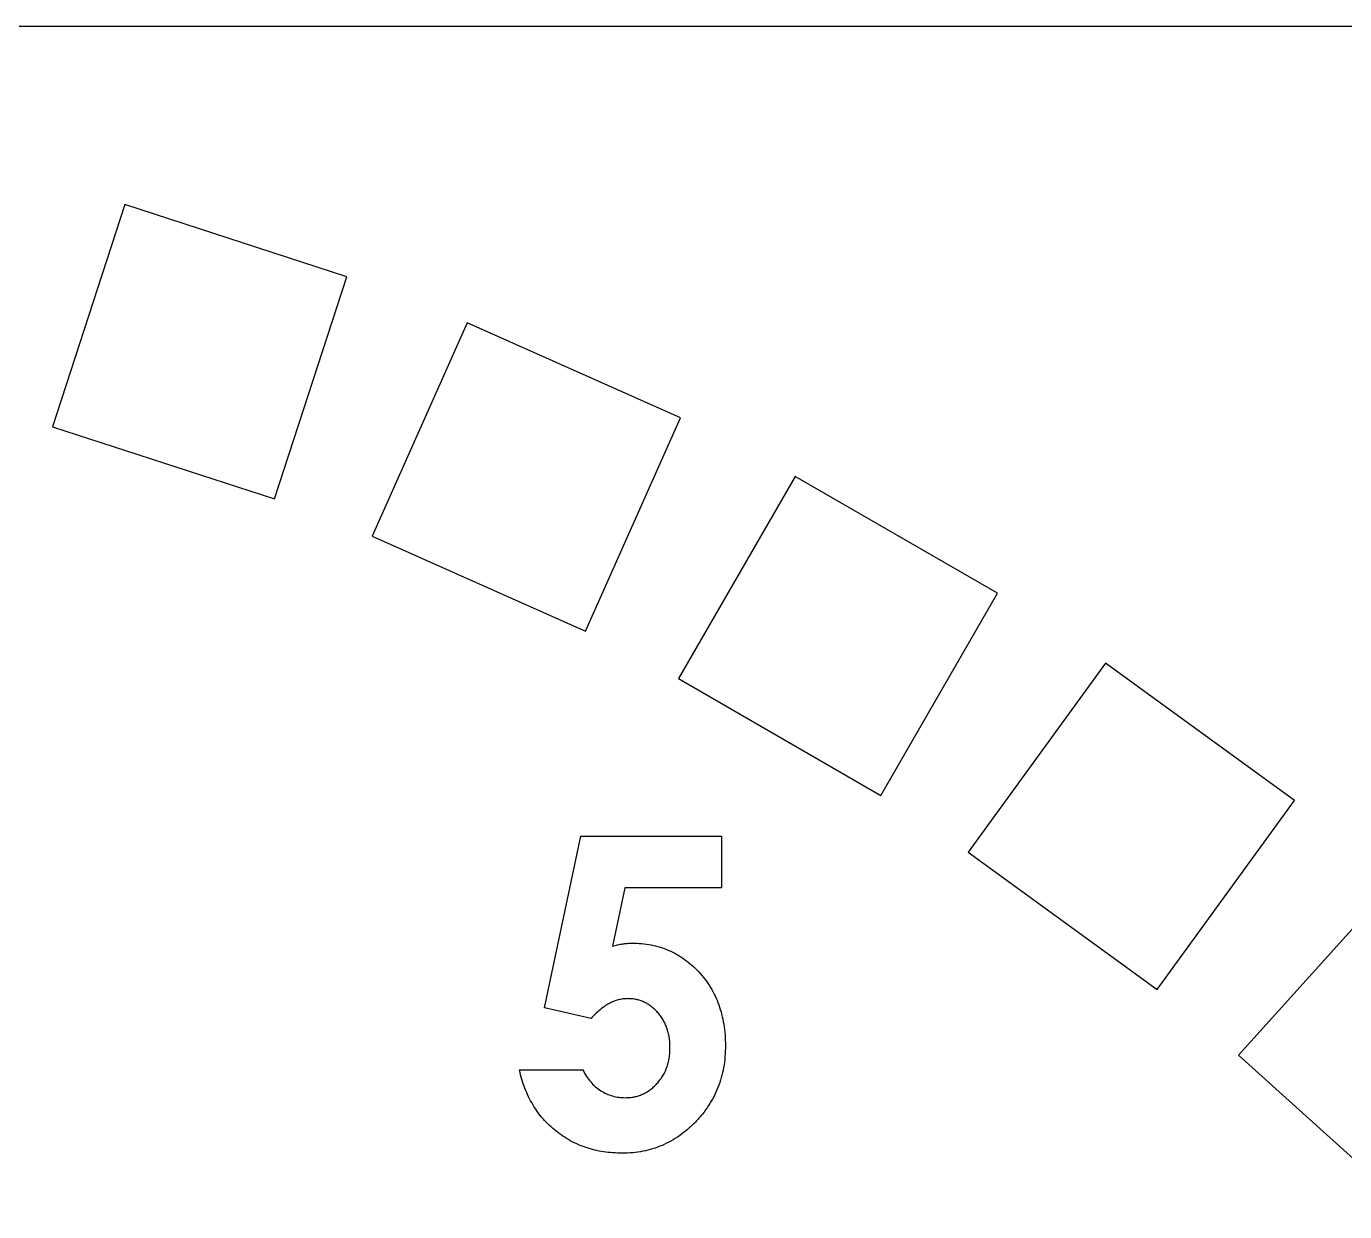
# Model space of a CAD drawing. Header units: millimetres. Extents: x 0 to 216, y -15 to 156.
# Drawn here: x 127.13 to 156.48, y 129.62 to 156 of the extents above; entities that cross this region are included whole.
import ezdxf

# ---------------------------------------------------------------- set-up
doc = ezdxf.new("R2010")
doc.units = ezdxf.units.MM

msp = doc.modelspace()

# ---------------------------------------------------------------- linework, layer by layer
at = {"color": 7, "linetype": 'Continuous', "lineweight": 25}
for p, q in [((216, 156), (0, 156)), ((129.322, 152.035), (127.715, 147.089)), ((134.267, 150.428), (129.322, 152.035)), ((132.66, 145.482), (134.267, 150.428)), ((136.944, 149.401), (134.828, 144.65)), ((141.694, 147.285), (136.944, 149.401)), ((127.715, 147.089), (132.66, 145.482)), ((139.579, 142.535), (141.694, 147.285)), ((144.248, 145.984), (141.648, 141.481)), ((148.752, 143.384), (144.248, 145.984)), ((134.828, 144.65), (139.579, 142.535)), ((146.152, 138.881), (148.752, 143.384)), ((151.156, 141.823), (148.1, 137.616)), ((155.363, 138.766), (151.156, 141.823)), ((141.648, 141.481), (146.152, 138.881)), ((152.306, 134.559), (155.363, 138.766)), ((138.665, 134.158), (139.474, 137.975)), ((139.474, 137.975), (142.606, 137.975)), ((142.606, 137.975), (142.606, 136.828)), ((148.1, 137.616), (152.306, 134.559)), ((140.452, 136.828), (140.184, 135.527)), ((142.606, 136.828), (140.452, 136.828)), ((157.591, 136.962), (154.111, 133.098)), ((139.704, 133.919), (138.665, 134.158)), ((154.111, 133.098), (157.976, 129.618)), ((138.108, 132.771), (139.52, 132.771))]:
    msp.add_line(p, q, dxfattribs=at)
for points, knots in [([(140.184, 135.527), (140.22, 135.538), (140.293, 135.558), (140.401, 135.578), (140.507, 135.591), (140.576, 135.593), (140.61, 135.594)], [0, 0, 0, 0, 0.2636542, 0.5199803, 0.7671028, 1, 1, 1, 1]), ([(140.61, 135.594), (140.683, 135.592), (140.827, 135.589), (141.038, 135.557), (141.24, 135.508), (141.432, 135.437), (141.615, 135.346), (141.788, 135.235), (141.952, 135.104), (142.103, 134.954), (142.243, 134.79), (142.364, 134.612), (142.467, 134.423), (142.549, 134.222), (142.614, 134.01), (142.661, 133.788), (142.689, 133.554), (142.693, 133.394), (142.695, 133.313)], [0, 0, 0, 0, 0.063401, 0.124976, 0.184492, 0.243474, 0.302264, 0.361384, 0.421482, 0.483455, 0.545936, 0.608143, 0.66982, 0.732332, 0.796092, 0.861643, 0.929435, 1, 1, 1, 1]), ([(140.516, 134.359), (140.481, 134.358), (140.411, 134.355), (140.306, 134.333), (140.203, 134.298), (140.101, 134.25), (140.001, 134.186), (139.899, 134.112), (139.8, 134.022), (139.737, 133.954), (139.704, 133.919)], [0, 0, 0, 0, 0.11036, 0.221186, 0.334364, 0.452977, 0.577234, 0.708804, 0.849355, 1, 1, 1, 1]), ([(141.46, 133.27), (141.459, 133.309), (141.458, 133.385), (141.445, 133.497), (141.423, 133.603), (141.393, 133.704), (141.354, 133.8), (141.307, 133.89), (141.251, 133.975), (141.185, 134.053), (141.116, 134.125), (141.041, 134.188), (140.962, 134.24), (140.881, 134.285), (140.794, 134.318), (140.705, 134.341), (140.612, 134.357), (140.548, 134.358), (140.516, 134.359)], [0, 0, 0, 0, 0.072891, 0.141883, 0.209282, 0.274623, 0.338439, 0.401305, 0.465006, 0.52832, 0.59074, 0.650981, 0.70969, 0.767212, 0.824188, 0.881767, 0.939955, 1, 1, 1, 1]), ([(142.695, 133.313), (142.692, 133.231), (142.688, 133.068), (142.658, 132.829), (142.605, 132.601), (142.532, 132.381), (142.436, 132.173), (142.321, 131.974), (142.184, 131.785), (142.027, 131.609), (141.857, 131.447), (141.676, 131.306), (141.484, 131.186), (141.284, 131.09), (141.074, 131.013), (140.856, 130.958), (140.628, 130.926), (140.473, 130.921), (140.395, 130.919)], [0, 0, 0, 0, 0.0667554, 0.1317279, 0.1948101, 0.2568986, 0.3187509, 0.3803513, 0.4433244, 0.5074627, 0.5715057, 0.6333613, 0.6939415, 0.7539288, 0.8138015, 0.8745236, 0.936222, 1, 1, 1, 1]), ([(140.465, 132.154), (140.499, 132.155), (140.566, 132.158), (140.664, 132.171), (140.759, 132.196), (140.849, 132.231), (140.936, 132.275), (141.018, 132.33), (141.097, 132.393), (141.171, 132.466), (141.238, 132.547), (141.297, 132.634), (141.349, 132.725), (141.388, 132.824), (141.42, 132.928), (141.444, 133.037), (141.458, 133.152), (141.459, 133.23), (141.46, 133.27)], [0, 0, 0, 0, 0.061179, 0.120371, 0.178442, 0.235934, 0.294268, 0.352654, 0.413122, 0.475586, 0.5389, 0.601869, 0.664333, 0.727647, 0.792409, 0.85912, 0.928135, 1, 1, 1, 1]), ([(140.395, 130.919), (140.324, 130.921), (140.186, 130.925), (139.981, 130.946), (139.784, 130.985), (139.596, 131.041), (139.413, 131.109), (139.24, 131.195), (139.074, 131.297), (138.915, 131.412), (138.768, 131.541), (138.633, 131.683), (138.511, 131.836), (138.403, 132), (138.31, 132.177), (138.227, 132.364), (138.16, 132.563), (138.126, 132.701), (138.108, 132.771)], [0, 0, 0, 0, 0.065935, 0.130037, 0.192362, 0.25382, 0.314199, 0.37467, 0.435154, 0.496479, 0.557809, 0.619031, 0.679691, 0.740961, 0.803375, 0.866818, 0.932318, 1, 1, 1, 1]), ([(139.52, 132.771), (139.545, 132.723), (139.595, 132.628), (139.691, 132.503), (139.798, 132.396), (139.915, 132.307), (140.043, 132.24), (140.177, 132.189), (140.319, 132.159), (140.416, 132.156), (140.465, 132.154)], [0, 0, 0, 0, 0.138114, 0.268408, 0.394191, 0.517092, 0.637493, 0.757004, 0.877294, 1, 1, 1, 1])]:
    msp.add_open_spline(points, degree=3, knots=knots, dxfattribs=at)

doc.saveas('drawing.dxf')
